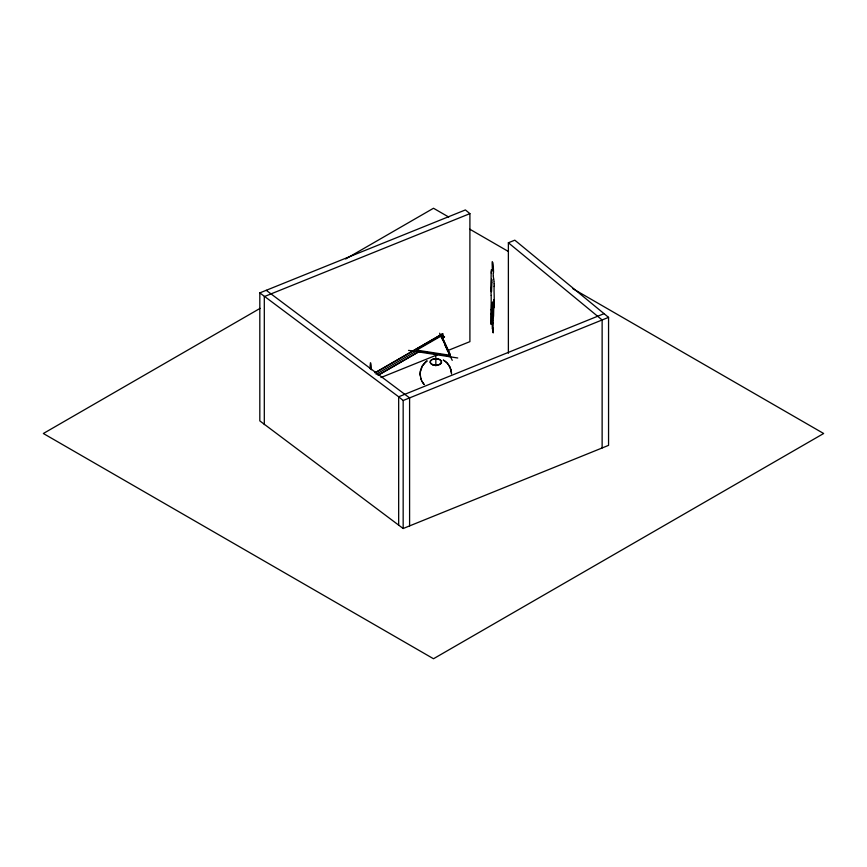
<?xml version="1.0" encoding="UTF-8"?>
<svg xmlns="http://www.w3.org/2000/svg" width="867" height="867" viewBox="0 0 867 867"><rect width="100%" height="100%" fill="white"/><g stroke="black" fill="none" stroke-linecap="round" stroke-linejoin="round"><path stroke-width="1.3" d="M491.047 287.909L491.047 287.367A6.502 0.737 85.4 0 0 491.036 286.934L491.134 274.351A12.832 1.452 85.4 0 0 491.145 273.658L491.145 273.192M491.188 295.452L491.177 304.122A8.074 0.91 85.4 0 0 491.134 304.404L491.09 305.011A7.153 0.813 85.4 0 0 491.08 305.455L491.069 306.224A13.352 1.506 85.4 0 1 491.069 306.647A8.291 0.943 85.4 0 1 491.036 307.373L491.015 307.85A10.762 1.214 85.4 0 0 490.993 308.262L490.96 309.714M492.445 316.834L492.445 316.553A10.935 1.235 85.4 0 1 492.445 316.087L492.489 313.475A6.492 0.737 85.4 0 1 492.51 313.02L492.521 312.889A6.893 0.78 85.4 0 0 492.543 312.423A5.516 0.629 85.4 0 0 492.543 311.914L492.543 311.914M494.309 304.089L494.277 302.941M491.047 288.039L491.047 288.299A12.788 1.441 85.4 0 0 491.047 289.101L491.058 289.426M492.543 311.762L492.554 311.524A7.359 0.834 85.4 0 1 492.554 311.155M493.919 299.754L494.006 302.236M493.258 319.825L493.28 319.056A14.446 1.636 85.4 0 1 493.312 317.94L493.334 317.593A9.884 1.116 85.4 0 1 493.388 317.159L493.507 316.347A9.7 1.095 85.4 0 0 493.551 316.022L493.572 315.664A26.779 3.024 85.4 0 0 493.605 314.266L493.735 308.457A9.949 1.127 85.4 0 1 493.767 307.731L493.8 307.005A15.01 1.701 85.4 0 0 493.832 306.398L493.908 300.101M493.442 272.942L493.215 273.398A9.949 1.127 85.4 0 1 493.215 273.939L493.215 274.449A11.715 1.322 85.4 0 0 493.215 274.796L493.301 275.999M494.309 304.23L494.32 304.989A8.074 0.91 85.4 0 0 494.331 305.347L494.342 306.506M370.166 365.776L370.285 368.898M492.239 323.803L492.239 323.673A8.117 0.921 85.4 0 1 492.25 323.413L492.293 321.126A39.665 4.487 85.4 0 1 492.358 319.013A9.309 1.051 85.4 0 1 492.38 318.568M491.134 272.888L491.134 272.715A4.844 0.542 85.4 0 1 491.155 272.466A6.264 0.704 85.4 0 0 491.177 272.14L491.188 272.01M492.228 307.774L492.261 306.539A5.115 0.574 85.4 0 1 492.272 306.311L492.283 306.268M492.228 308.099L492.207 309.053A5.245 0.596 85.4 0 1 492.185 309.4L492.174 309.497A6.524 0.737 85.4 0 0 492.153 309.844A11.607 1.311 85.4 0 1 492.055 310.982L491.957 311.697A9.396 1.062 85.4 0 0 491.903 312.564L491.892 312.965A11.9 1.344 85.4 0 1 491.882 313.258L491.827 314.168M493.496 271.837L493.507 271.404A5.007 0.564 85.4 0 0 493.507 271.068L493.312 267.025M493.193 322.903L493.204 322.394A23.192 2.623 85.4 0 1 493.204 321.96L493.236 320.606M491.643 318.449L491.676 317.268M492.478 270.938L492.51 270.038M493.193 323.228L493.182 323.705A20.819 2.352 85.4 0 1 493.15 324.897A7.51 0.845 85.4 0 1 493.128 325.277L493.106 325.645A9.851 1.116 85.4 0 0 493.095 325.884A8.822 0.997 85.4 0 1 493.085 326.133L493.074 326.317A5.343 0.607 85.4 0 0 493.041 326.881L493.052 327.791M491.632 318.677L491.643 318.568A13.124 1.485 85.4 0 1 491.611 319.446A9.266 1.051 85.4 0 1 491.589 319.977M491.437 286.132L491.437 285.926A22.661 2.558 85.4 0 0 491.459 284.918A32.675 3.696 85.4 0 1 491.654 279.098L491.708 280.399M492.564 310.733L492.564 310.668A6.73 0.759 85.4 0 0 492.564 309.812M493.063 328.918L493.052 328.062M491.426 286.327L491.405 287.746A18.272 2.07 85.4 0 0 491.394 288.277L491.394 288.494A11.672 1.322 85.4 0 0 491.405 290.109L491.491 291.724M492.597 303.526L492.608 301.954A10.545 1.192 85.4 0 0 492.489 302.951L492.423 303.548M494.19 286.5L494.179 285.882M491.762 282.414L491.676 286.63A6.297 0.715 85.4 0 1 491.611 287.942L491.481 291.171M492.586 303.938L492.586 305.943M491.773 282.284L491.73 280.767M491.535 320.974L491.535 320.92A6.806 0.769 85.4 0 1 491.556 320.497L491.578 320.064M491.535 321.028L491.524 321.321A7.933 0.9 85.4 0 0 491.513 321.798L491.513 322.849M490.798 314.222L490.928 310.82A22.488 2.547 85.4 0 0 490.95 309.898M492.326 305.227A6.589 0.748 85.4 0 1 492.337 304.783L492.434 303.461M420.311 376.083L420.181 373.504M420.127 372.983L420.083 373.948M492.38 328.43L492.369 328.365A8.941 1.008 85.4 0 1 492.315 328.105L492.228 324.995M491.817 314.385L491.741 315.718A37.346 4.227 85.4 0 0 491.687 316.888A6.481 0.737 85.4 0 1 491.676 317.127L491.676 317.17M491.199 271.87L491.231 271.198A17.307 1.962 85.4 0 1 491.296 270.233L491.372 269.875A7.218 0.813 85.4 0 0 491.426 269.691L491.481 269.518M491.047 290.759L491.058 289.48M492.402 318.211L492.434 317.485A8.204 0.932 85.4 0 0 492.445 316.932M493.973 302.485L494.049 306.138M491.025 290.987L491.004 292.851A5.744 0.65 85.4 0 0 491.004 293.198L491.177 295.365M492.293 306.138L492.315 305.791A5.755 0.65 85.4 0 0 492.315 305.422M493.453 272.877L493.453 272.877A5.126 0.574 85.4 0 0 493.496 272.054M491.448 322.979L491.286 324.453M494.298 306.745L494.309 306.647A5.82 0.661 85.4 0 0 494.288 307.091L494.255 307.622M493.984 306.43L493.952 307.492M420.148 372.539L422.467 365.614L427.019 360.997M420.202 372.095L420.332 371.152M492.25 261.617L492.239 261.661A5.191 0.585 85.4 0 0 492.153 262.896L492.153 263.666A11.683 1.322 85.4 0 0 492.25 266.342L492.358 267.914M420.43 370.718L421.796 366.795L424.462 363.165M425.003 362.525L425.589 361.983M426.304 361.42L426.9 360.975M260.1 308.359L43.35 433.5L433.5 658.747L823.65 433.5L572.924 288.744M345.63 258.984L433.5 208.253L448.727 217.043M417.244 351.623L416.713 349.347L440.187 335.8L441.639 336.028L450.233 354.527L450.233 355.903L449.117 356.554M441.639 336.775L440.187 336.548L416.713 350.105L417.103 350.94L449.16 355.903L450.233 355.286L441.639 336.028M376.126 374.284L418.002 350.116M377.979 375.281L419.986 351.037M379.139 374.685L419.986 351.102M416.713 349.347L417.103 350.192L449.16 355.145L450.233 354.527M508.376 353.259L508.376 242.771L514.803 240.17L608.558 317.365L608.558 445.367L403.166 528.502L259.818 420.896L259.818 292.894L465.406 209.933L469.903 213.64L469.903 341.641L447.35 350.745M604.05 313.659L398.668 396.793L259.818 292.894M608.558 317.365L403.166 400.5L398.668 396.793L398.668 524.795M469.903 213.64L264.305 296.601L264.305 424.602M380.96 377.535L438.583 354.278M415.651 351.471L418.284 351.059M408.541 350.376L457.722 357.984M443.308 360.184L445.367 361.42M469.816 229.213L508.485 251.538M448.282 355.535L450.623 356.879M443.427 360.141L444.012 360.488M444.663 360.997L446.668 362.525M508.376 242.771L602.132 319.966L602.132 447.968M266.234 290.304L409.592 397.91L409.592 525.911M445.974 361.994L447.881 363.804M447.22 363.165L449.875 366.795M423.985 384.189L424.342 384.612L422.749 382.715M448.347 364.498L450.905 369.353M423.063 383.041L421.785 380.884M422.272 381.794L422.749 382.553M441.639 337.404L450.233 355.903M439.645 333.231L442.929 340.298M444.923 344.968L452.227 360.347M421.72 380.916L420.679 378.196M449.973 367.185L451.555 372.983M421.286 379.768L420.105 374.392M491.817 270.233L491.892 270.439A16.484 1.864 85.4 0 0 491.947 270.58M491.871 270.385L491.752 270.038A13.352 1.506 85.4 0 0 491.665 269.81M492.77 262.398L492.944 263.124M491.253 324.366L490.841 323.64A24.558 2.774 85.4 0 1 490.689 322.947L490.733 319.869A6.643 0.748 85.4 0 1 490.765 319.5L490.7 317.951A8.995 1.019 85.4 0 0 490.722 317.159L490.722 316.856A10.827 1.225 85.4 0 1 490.733 316.336A53.96 6.102 85.4 0 1 490.798 314.222M450.948 369.775L451.512 373.948M492.402 328.495L492.402 328.495A4.942 0.564 85.4 0 1 492.521 329.092L492.9 331.801A13.785 1.561 85.4 0 0 493.215 332.906L493.193 331.909M493.095 264.001L493.258 265.605A5.029 0.564 85.4 0 1 493.29 265.974L493.301 266.733M493.659 278.751L493.616 278.524A5.679 0.639 85.4 0 1 493.323 276.475L493.312 276.259M492.369 268.033L492.467 269.355M494.038 281.612L494.125 283.726M493.973 280.973L493.897 280.204A9.743 1.105 85.4 0 0 493.724 279.109M493.193 331.693L492.976 328.647M494.147 285.297L494.125 283.91M492.586 305.997L492.564 309.129A5.776 0.65 85.4 0 0 492.564 309.552L492.564 309.747M370.209 365.159L370.447 362.774A4.855 0.542 85.4 0 1 370.621 362.926L370.957 364.248A5.408 0.607 85.4 0 1 371.163 365.646L371.379 368.453A7.76 0.878 85.4 0 1 371.401 369.743M494.288 302.41L494.201 296.503A25.013 2.829 85.4 0 0 494.179 295.148L494.114 293.198A22.444 2.536 85.4 0 1 494.092 292.331L494.071 291.355A35.677 4.032 85.4 0 1 494.082 286.478M449.16 355.145L449.16 356.521M440.187 335.8L440.187 336.548M435.841 353.736L435.841 365.863M417.103 350.192L417.103 351.568M403.166 400.5L403.166 528.502M492.239 323.987A5.733 0.65 85.4 0 1 492.239 324.41M442.636 333.752L374.967 372.832L442.701 333.784L442.701 335.832L444.489 336.884L442.159 338.303L444.489 336.884L442.636 335.887L442.636 333.752M432.579 364.573A5.549 3.208 0 0 0 441.357 362.308A5.549 3.208 0 0 0 433.576 359.046A5.549 3.208 0 0 0 432.579 364.573M432.449 364.682A5.776 3.338 0 0 0 441.585 362.319A5.776 3.338 0 0 0 433.478 358.927A5.776 3.338 0 0 0 432.449 364.682"/></g></svg>
